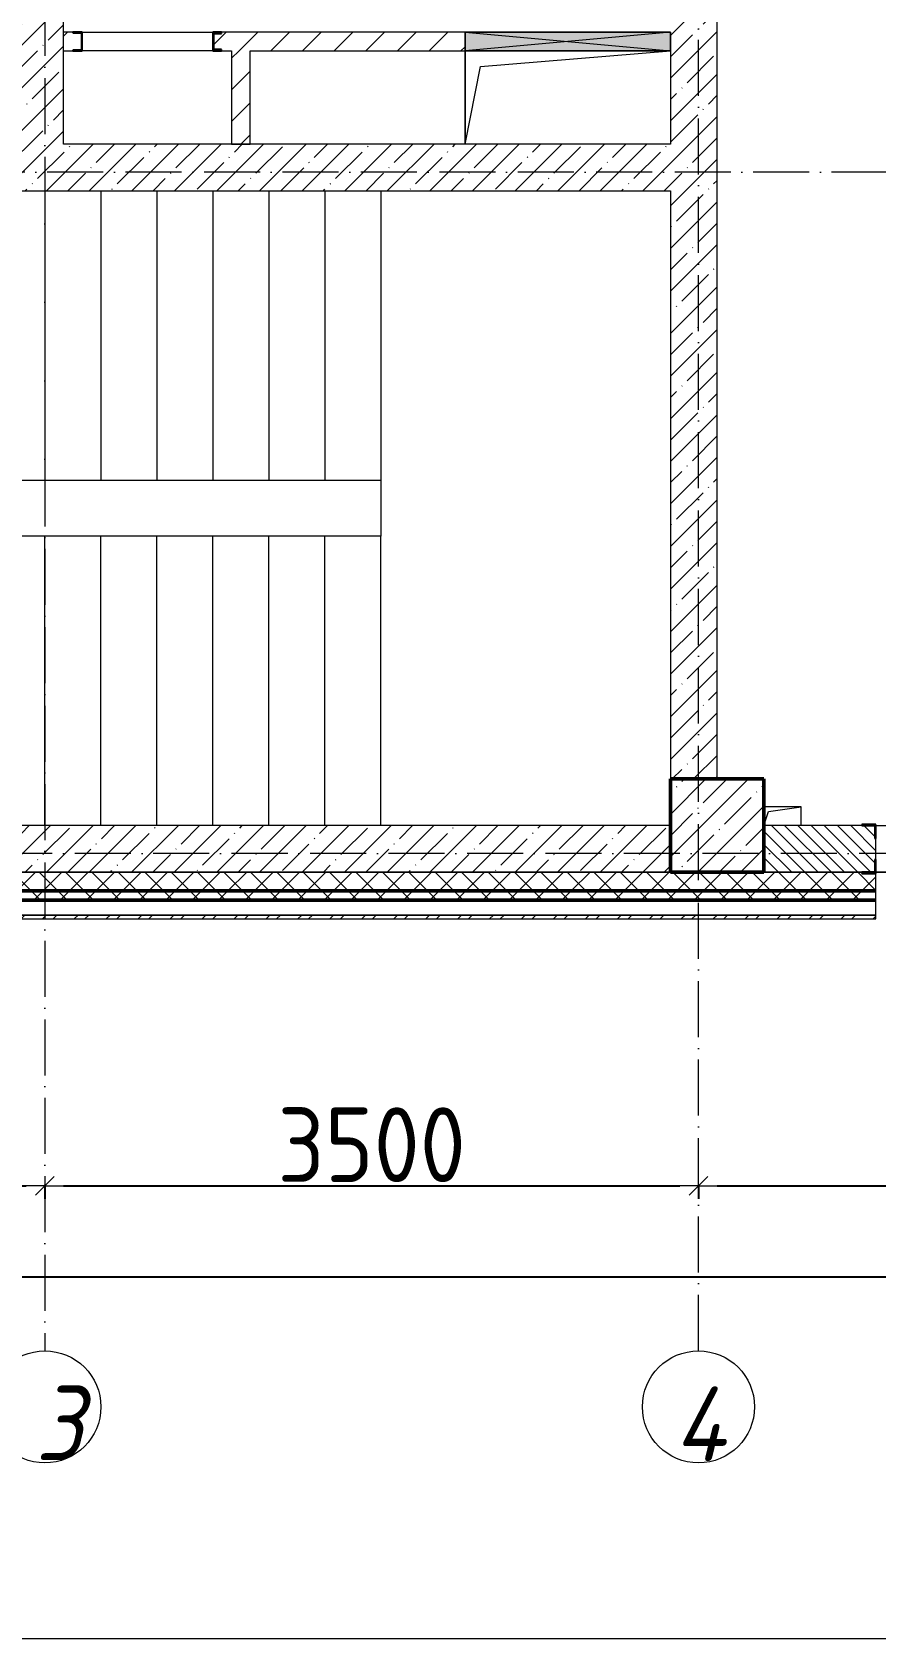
# Model space of a CAD drawing. Header units: millimetres. Extents: x -213536 to 1564669, y -45299 to 942238.
# Drawn here: x 144311 to 148829, y 452991 to 461597 of the extents above; entities that cross this region are included whole.
import ezdxf

# ---------------------------------------------------------------- set-up
doc = ezdxf.new("R2010")
doc.units = ezdxf.units.MM
doc.linetypes.add('50_200_ШТРИХ_1Т_ш5_п1_п1_', pattern=[700, 500, -100, 0, -100])
for name, color, linetype, lineweight in [('A-____-____-DIMS', 7, 'Continuous', 9), ('A-DETL-GENF-OTLN', 7, 'Continuous', 9), ('A-FLOR-____-OTLN', 7, 'Continuous', 9), ('A-GENM-____-MCUT', 7, 'Continuous', 25), ('A-GENM-____-OTLN', 7, 'Continuous', 9), ('A-GENM-____-OTLN-1', 7, 'Continuous', 25), ('A-GLAZ-____-OTLN', 7, 'Continuous', 9), ('A-WALL-____-MCUT-1', 7, 'Continuous', 9), ('A-WALL-____-MCUT-2', 7, 'Continuous', 50), ('A-WALL-____-MCUT-3', 7, 'Continuous', 9), ('A-WALL-____-OTLN', 7, 'Continuous', 9), ('A-WALL-____-PATT-1', 7, 'Continuous', 9), ('A-WALL-FNSH-MCUT-1', 7, 'Continuous', 9), ('I-WALL-____-OTLN', 7, 'Continuous', 9), ('S-COLS-____-MCUT', 7, 'Continuous', 50), ('S-COLS-____-OTLN', 7, 'Continuous', 9), ('S-GRID-____-IDEN', 7, 'Continuous', 9), ('S-GRID-____-OTLN-1', 7, '50_200_ШТРИХ_1Т_ш5_п1_п1_', 9), ('S-STRS-____-OTLN-1', 7, 'Continuous', 9)]:
    doc.layers.add(name, color=color, linetype=linetype, lineweight=lineweight)
doc.styles.add('ISOCPEUR_I', font='isocpeui.ttf', dxfattribs={"width": 0.9, "height": 2.5})
doc.styles.add('СПДС', font='isocpeur.ttf', dxfattribs={"width": 0.9})
doc.dimstyles.new('Размера А3', dxfattribs={"dimtxt": 200, "dimasz": 100, "dimexe": 70, "dimexo": 100, "dimgap": 20, "dimtad": 1, "dimdec": 0, "dimrnd": 10, "dimzin": 0, "dimdsep": 46, "dimtxsty": 'СПДС', "dimblk": 'ARROWHEAD_6', "dimcen": 1, "dimclrd": 256, "dimclre": 256, "dimclrt": 256, "dimazin": 0, "dimtfac": 1, "dimtdec": 0, "dimtmove": 2, "dimatfit": 3, "dimfxl": 1, "dimtolj": 1, "dimtzin": 0, "dimarcsym": 0})
pattern_1 = [(45, (142429.06, 459015.94), (-114.0493, 114.0493), []), (45, (142543.1, 459015.94), (-114.0493, 114.0493), [201.612, -40.322, 3.353, -36.97])]
pattern_2 = [(45, (142429.06, 459015.94), (-70.71068, 70.71068), []), (135, (142429.06, 459015.94), (-70.71068, -70.71068), [])]
pattern_3 = [(45, (142429.06, 459015.94), (-84.8528, 84.8528), [])]

# ---------------------------------------------------------------- blocks, each defined once
blk = doc.blocks.new('BSC_Колонна _Прямоугольная - 500х500-V103-АР1_План отверстий 3 этажа в осях 1-64_А-ГГ')
at = {"layer": 'S-COLS-____-OTLN'}
h = blk.add_hatch(dxfattribs=at)
h.set_pattern_fill('FP_126', color=256, style=0, pattern_type=2)
h.set_pattern_definition([(45, (-5550, 1668.96), (-114.0493, 114.0493), []), (45, (-5435.95, 1668.96), (-114.0493, 114.0493), [201.613, -40.323, 3.353, -36.97])])
h.paths.add_polyline_path([(-250, -250), (250, -250), (250, 250), (-250, 250)], flags=0)
at = {"layer": 'S-COLS-____-MCUT'}
for p, q in [((250, 250), (-250, 250)), ((-250, 250), (-250, -250)), ((250, -250), (250, 250)), ((-250, -250), (250, -250))]:
    blk.add_line(p, q, dxfattribs=at)
blk = doc.blocks.new('Фахверк_СКБ_Уголок - 250_2700-27497298-АР1_План отверстий 3 этажа в осях 1-64_А-ГГ')
at = {"layer": 'A-GENM-____-MCUT'}
for p, q in [((200, 181), (125, 181)), ((125, 181), (125, 106)), ((131, 106), (131, 175)), ((131, 175), (200, 175)), ((200, 175), (200, 181)), ((125, 106), (131, 106)), ((131, -6), (125, -6)), ((125, -6), (125, -81)), ((125, -81), (200, -81)), ((131, -75), (131, -6)), ((200, -75), (131, -75)), ((200, -81), (200, -75))]:
    blk.add_line(p, q, dxfattribs=at)
blk = doc.blocks.new('154_Фахверк_СКБ_Швеллер - Тип_100_3960_зеркало-28515619-АР1_План отверстий 3 этажа в осях 1-64_А-ГГ')
at = {"layer": 'A-GENM-____-MCUT'}
for p, q in [((175, 50), (125, 50)), ((125, 50), (125, -50)), ((128, 47), (175, 47)), ((128, -47), (128, 47)), ((175, 47), (175, 50)), ((125, -50), (175, -50)), ((175, -47), (128, -47)), ((175, -50), (175, -47))]:
    blk.add_line(p, q, dxfattribs=at)
blk = doc.blocks.new('154_Стойка_СКБ_Швеллер - СМ-2180_100-28318692-АР1_План отверстий 3 этажа в осях 1-64_А-ГГ')
at = {"layer": 'A-GENM-____-MCUT'}
for p, q in [((171, 50), (125, 50)), ((125, 50), (125, -50)), ((129.5, 42.4), (171, 42.4)), ((129.5, -42.4), (129.5, 42.4)), ((171, 42.4), (171, 50)), ((125, -50), (171, -50)), ((171, -42.4), (129.5, -42.4)), ((171, -50), (171, -42.4))]:
    blk.add_line(p, q, dxfattribs=at)
blk = doc.blocks.new('AR_Отверстие прямоугольное _в плите_ - AR_Отверстие прямоугольное _в плите_-30510746-АР1_План отверстий 3 этажа в осях 1-64_А-ГГ')
at = {"layer": 'A-GENM-____-OTLN'}
for p, q in [((100, 50), (-100, 50)), ((-100, -50), (-75, 25)), ((-75, 25), (100, 50)), ((100, -50), (100, 50))]:
    blk.add_line(p, q, dxfattribs=at)
blk = doc.blocks.new('AR_Отверстие прямоугольное _в плите_ - AR_Отверстие прямоугольное _в плите_-V211-АР1_План отверстий 3 этажа в осях 1-64_А-ГГ')
at = {"layer": 'A-GENM-____-OTLN'}
for p, q in [((-550, 250), (-550, -250)), ((-466.7, 166.7), (550, 250)), ((-550, -250), (-466.7, 166.7))]:
    blk.add_line(p, q, dxfattribs=at)
blk = doc.blocks.new('AR_Отверстие прямоугольное _в стене_ - AR_Отверстие прямоугольное _в стене__ОВ-36916333-АР1_План отверстий 3 этажа в осях 1-64_А-ГГ')
at = {"layer": 'A-GLAZ-____-OTLN'}
blk.add_hatch(color=256, dxfattribs=at).paths.add_polyline_path([(-90.5, -50), (550, -50), (550, 50), (-550, 50), (-550, -50)], flags=0)
at = {"layer": 'A-DETL-GENF-OTLN'}
for p, q in [((-550, -50), (-550, 50)), ((-550, 50), (550, 50)), ((550, 50), (-550, -50)), ((-550, 50), (550, -50)), ((550, 50), (-550, 50)), ((-550, 50), (-550, -50)), ((550, 50), (550, -50)), ((550, -50), (550, 50)), ((550, -50), (-550, -50)), ((-550, -50), (550, -50))]:
    blk.add_line(p, q, dxfattribs=at)
blk = doc.blocks.new('Ось сетки - Круг_Ø6_00__ISO-2_5_0_9K_-25732049-АР1_План отверстий 3 этажа в осях 1-64_А-ГГ')
at = {"layer": 'S-GRID-____-IDEN'}
blk.add_circle((0, 0), 3, dxfattribs=at)
blk = doc.blocks.new('ARROWHEAD_6')
at = {"color": 0, "linetype": 'Continuous'}
for p, q in [((0, 0), (-1, 0)), ((-0.5, -0.5), (0.5, 0.5))]:
    blk.add_line(p, q, dxfattribs=at)
blk = doc.blocks.new('*D2973')
at = {"layer": 'A-____-____-DIMS', "lineweight": -2, "transparency": 16777216}
for p, q in [((142429.1, 455423.5), (142429.1, 455347.4)), ((142529.1, 455417.4), (144279.1, 455417.4)), ((144379.1, 455423.5), (144379.1, 455347.4))]:
    blk.add_line(p, q, dxfattribs=at)
at = {"layer": 'Defpoints', "color": 0, "lineweight": 50, "transparency": 16777216}
for p in [(142429.1, 455523.5), (144379.1, 455523.5), (144379.1, 455417.4)]:
    blk.add_point(p, dxfattribs=at)
at = {"layer": 'A-____-____-DIMS', "lineweight": -2, "transparency": 16777216, "xscale": 100, "yscale": 100, "zscale": 100, "rotation": 180}
blk.add_blockref('ARROWHEAD_6', (142429.1, 455417.4), dxfattribs=at)
at = {"layer": 'A-____-____-DIMS', "lineweight": -2, "transparency": 16777216, "xscale": 100, "yscale": 100, "zscale": 100}
blk.add_blockref('ARROWHEAD_6', (144379.1, 455417.4), dxfattribs=at)
at = {"layer": 'A-____-____-DIMS', "transparency": 16777216, "insert": (143404.1, 455637.4), "char_height": 400, "attachment_point": 5, "style": 'СПДС'}
blk.add_mtext('\\A1;1950', dxfattribs=at)
blk = doc.blocks.new('*D2974')
at = {"layer": 'A-____-____-DIMS', "lineweight": -2, "transparency": 16777216}
for p, q in [((144379.1, 455423.5), (144379.1, 455347.4)), ((144479.1, 455417.4), (147779.1, 455417.4)), ((147879.1, 455423.5), (147879.1, 455347.4))]:
    blk.add_line(p, q, dxfattribs=at)
at = {"layer": 'Defpoints', "color": 0, "lineweight": 50, "transparency": 16777216}
for p in [(144379.1, 455523.5), (147879.1, 455523.5), (147879.1, 455417.4)]:
    blk.add_point(p, dxfattribs=at)
at = {"layer": 'A-____-____-DIMS', "lineweight": -2, "transparency": 16777216, "xscale": 100, "yscale": 100, "zscale": 100, "rotation": 180}
blk.add_blockref('ARROWHEAD_6', (144379.1, 455417.4), dxfattribs=at)
at = {"layer": 'A-____-____-DIMS', "lineweight": -2, "transparency": 16777216, "xscale": 100, "yscale": 100, "zscale": 100}
blk.add_blockref('ARROWHEAD_6', (147879.1, 455417.4), dxfattribs=at)
at = {"layer": 'A-____-____-DIMS', "transparency": 16777216, "insert": (146129.1, 455637.4), "char_height": 400, "attachment_point": 5, "style": 'СПДС'}
blk.add_mtext('\\A1;3500', dxfattribs=at)
blk = doc.blocks.new('*D2807')
at = {"layer": 'A-____-____-DIMS', "lineweight": -2, "transparency": 16777216}
for p, q in [((147879.1, 455423.5), (147879.1, 455347.4)), ((147979.1, 455417.4), (152179.1, 455417.4)), ((152279.1, 455423.5), (152279.1, 455347.4))]:
    blk.add_line(p, q, dxfattribs=at)
at = {"layer": 'Defpoints', "color": 0, "lineweight": 50, "transparency": 16777216}
for p in [(147879.1, 455523.5), (152279.1, 455523.5), (152279.1, 455417.4)]:
    blk.add_point(p, dxfattribs=at)
at = {"layer": 'A-____-____-DIMS', "lineweight": -2, "transparency": 16777216, "xscale": 100, "yscale": 100, "zscale": 100, "rotation": 180}
blk.add_blockref('ARROWHEAD_6', (147879.1, 455417.4), dxfattribs=at)
at = {"layer": 'A-____-____-DIMS', "lineweight": -2, "transparency": 16777216, "xscale": 100, "yscale": 100, "zscale": 100}
blk.add_blockref('ARROWHEAD_6', (152279.1, 455417.4), dxfattribs=at)
at = {"layer": 'A-____-____-DIMS', "transparency": 16777216, "insert": (150079.1, 455637.4), "char_height": 400, "attachment_point": 5, "style": 'СПДС'}
blk.add_mtext('\\A1;4400', dxfattribs=at)
blk = doc.blocks.new('*D2834')
at = {"layer": 'A-____-____-DIMS', "lineweight": -2, "transparency": 16777216}
for p, q in [((140079.1, 454935.3), (140079.1, 454859.2)), ((243579.1, 454935.3), (243579.1, 454859.2)), ((140179.1, 454929.2), (243479.1, 454929.2))]:
    blk.add_line(p, q, dxfattribs=at)
at = {"layer": 'Defpoints', "color": 0, "lineweight": 50, "transparency": 16777216}
for p in [(140079.1, 455035.3), (243579.1, 455035.3), (243579.1, 454929.2)]:
    blk.add_point(p, dxfattribs=at)
at = {"layer": 'A-____-____-DIMS', "lineweight": -2, "transparency": 16777216, "xscale": 100, "yscale": 100, "zscale": 100, "rotation": 180}
blk.add_blockref('ARROWHEAD_6', (140079.1, 454929.2), dxfattribs=at)
at = {"layer": 'A-____-____-DIMS', "lineweight": -2, "transparency": 16777216, "xscale": 100, "yscale": 100, "zscale": 100}
blk.add_blockref('ARROWHEAD_6', (243579.1, 454929.2), dxfattribs=at)
at = {"layer": 'A-____-____-DIMS', "transparency": 16777216, "insert": (191829.1, 455149.2), "char_height": 400, "attachment_point": 5, "style": 'СПДС'}
blk.add_mtext('\\A1;103500', dxfattribs=at)

msp = doc.modelspace()

# ---------------------------------------------------------------- hatches: boundary and pattern name
at = {"layer": 'A-WALL-____-PATT-1'}
h = msp.add_hatch(dxfattribs=at)
h.set_pattern_fill('FP_38', color=256, style=0, pattern_type=2)
h.set_pattern_definition(pattern_1)
h.paths.add_polyline_path([(147979.1, 460997), (147979.1, 464597), (147729.1, 464597), (147729.1, 460997)], flags=0)
h = msp.add_hatch(dxfattribs=at)
h.set_pattern_fill('FP_38', color=256, style=0, pattern_type=2)
h.set_pattern_definition(pattern_1)
h.paths.add_polyline_path([(144229.1, 460997), (144479.1, 460997), (144479.1, 462047), (144229.1, 462047), (144229.1, 461470.1)], flags=0)
h.paths.add_polyline_path([(144479.1, 463397), (144479.1, 463697), (144229.1, 463697), (144229.1, 463397)], flags=0)
h = msp.add_hatch(dxfattribs=at)
h.set_pattern_fill('FP_4', color=256, style=0, pattern_type=2)
h.set_pattern_definition(pattern_3)
h.paths.add_polyline_path([(145379.1, 461497), (146629.1, 461497), (146629.1, 461597), (145325.1, 461597), (145325.1, 461589.4), (145283.6, 461589.4), (145283.6, 461504.6), (145325.1, 461504.6), (145325.1, 461497)], flags=0)
h.paths.add_polyline_path([(144479.1, 461497), (144529.1, 461497), (144529.1, 461500), (144576.1, 461500), (144576.1, 461594), (144529.1, 461594), (144529.1, 461597), (144479.1, 461597), (144479.1, 461500)], flags=0)
h = msp.add_hatch(dxfattribs=at)
h.set_pattern_fill('FP_4', color=256, style=0, pattern_type=2)
h.set_pattern_definition(pattern_3)
h.paths.add_polyline_path([(145479.1, 460997), (145479.1, 461497), (145379.1, 461497), (145379.1, 460997)], flags=0)
h = msp.add_hatch(dxfattribs=at)
h.set_pattern_fill('FP_38', color=256, style=0, pattern_type=2)
h.set_pattern_definition(pattern_1)
h.paths.add_polyline_path([(147729.1, 460747), (147979.1, 460747), (147979.1, 460997), (142529.1, 460997), (142529.1, 460747), (145950.3, 460747)], flags=0)
h = msp.add_hatch(dxfattribs=at)
h.set_pattern_fill('FP_38', color=256, style=0, pattern_type=2)
h.set_pattern_definition(pattern_1)
h.paths.add_polyline_path([(147979.1, 457597), (147979.1, 460747), (147729.1, 460747), (147729.1, 457597)], flags=0)
h = msp.add_hatch(dxfattribs=at)
h.set_pattern_fill('FP_38', color=256, style=0, pattern_type=2)
h.set_pattern_definition(pattern_1)
h.paths.add_polyline_path([(147729.1, 457097), (147729.1, 457347), (140229.1, 457347), (140229.1, 457097), (147717.8, 457097)], flags=0)
h = msp.add_hatch(dxfattribs=at)
h.set_pattern_fill('FP_6', color=256, style=0, pattern_type=2)
h.set_pattern_definition([(135, (142429.057, 459015.94), (-35.35534, -35.35534), [])])
h.paths.add_polyline_path([(152829.1, 457097), (152829.1, 457347), (149835.1, 457347), (149835.1, 457278), (149829.1, 457278), (149829.1, 457166), (149835.1, 457166), (149835.1, 457097), (151252.7, 457097)], flags=0)
h.paths.add_polyline_path([(148601.5, 457097), (148823.1, 457097), (148823.1, 457166), (148829.1, 457166), (148829.1, 457278), (148823.1, 457278), (148823.1, 457347), (148229.1, 457347), (148229.1, 457097)], flags=0)
h = msp.add_hatch(dxfattribs=at)
h.set_pattern_fill('FP_1', color=256, style=0, pattern_type=2)
h.set_pattern_definition(pattern_2)
h.paths.add_polyline_path([(243179.1, 456997), (243679.1, 456997), (243679.1, 457097), (234654.1, 457097), (234654.1, 457091), (234579.1, 457091), (234579.1, 456997), (243160.8, 456997)], flags=0)
h.paths.add_polyline_path([(231672.3, 456997), (232779.1, 456997), (232779.1, 457091), (232704.1, 457091), (232704.1, 457097), (224829.1, 457097), (224829.1, 456997), (231429.1, 456997)], flags=0)
h.paths.add_polyline_path([(223829.1, 456997), (223829.1, 457097), (222704.1, 457097), (222704.1, 457091), (222629.1, 457091), (222629.1, 456997), (223718.7, 456997)], flags=0)
h.paths.add_polyline_path([(220829.1, 456997), (220829.1, 457091), (220754.1, 457091), (220754.1, 457097), (219704.1, 457097), (219704.1, 457091), (219629.1, 457091), (219629.1, 456997), (220183.8, 456997)], flags=0)
h.paths.add_polyline_path([(217829.1, 456997), (217829.1, 457097), (216704.1, 457097), (216704.1, 457091), (216629.1, 457091), (216629.1, 456997), (216704.1, 456997)], flags=0)
h.paths.add_polyline_path([(213429.1, 456997), (214829.1, 456997), (214829.1, 457097), (213504.1, 457097), (213504.1, 457091), (213429.1, 457091)], flags=0)
h.paths.add_polyline_path([(211346.5, 456997), (211629.1, 456997), (211629.1, 457091), (211554.1, 457091), (211554.1, 457097), (210504.1, 457097), (210504.1, 457091), (210429.1, 457091), (210429.1, 456997), (210462.8, 456997)], flags=0)
h.paths.add_polyline_path([(208629.1, 456997), (208629.1, 457097), (207504.1, 457097), (207504.1, 457091), (207429.1, 457091), (207429.1, 456997), (207504.1, 456997)], flags=0)
h.paths.add_polyline_path([(205279.1, 456997), (205629.1, 456997), (205629.1, 457091), (205554.1, 457091), (205554.1, 457097), (204504.1, 457097), (204504.1, 457091), (204429.1, 457091), (204429.1, 456997), (205160.4, 456997)], flags=0)
h.paths.add_polyline_path([(202629.1, 456997), (202629.1, 457091), (202554.1, 457091), (202554.1, 457097), (201504.1, 457097), (201504.1, 457091), (201429.1, 457091), (201429.1, 456997), (202509.2, 456997)], flags=0)
h.paths.add_polyline_path([(199629.1, 456997), (199629.1, 457091), (199554.1, 457091), (199554.1, 457097), (198504.1, 457097), (198504.1, 457091), (198429.1, 457091), (198429.1, 456997), (198974.2, 456997)], flags=0)
h.paths.add_polyline_path([(195439.3, 456997), (196629.1, 456997), (196629.1, 457091), (196554.1, 457091), (196554.1, 457097), (195504.1, 457097), (195504.1, 457091), (195429.1, 457091), (195429.1, 456997), (195435.1, 456997)], flags=0)
h.paths.add_polyline_path([(192429.1, 456997), (193629.1, 456997), (193629.1, 457091), (193554.1, 457091), (193554.1, 457097), (192504.1, 457097), (192504.1, 457091), (192429.1, 457091)], flags=0)
h.paths.add_polyline_path([(187485.7, 456997), (187629.1, 456997), (187629.1, 457091), (187554.1, 457091), (187554.1, 457097), (186504.1, 457097), (186504.1, 457091), (186429.1, 457091), (186429.1, 456997), (187279.1, 456997)], flags=0)
h.paths.add_polyline_path([(184629.1, 456997), (184629.1, 457091), (184554.1, 457091), (184554.1, 457097), (183504.1, 457097), (183504.1, 457091), (183429.1, 457091), (183429.1, 456997), (184623.1, 456997)], flags=0)
h.paths.add_polyline_path([(181299.6, 456997), (181629.1, 456997), (181629.1, 457091), (181554.1, 457091.6), (181554.1, 457097), (180229.1, 457097), (180229.1, 456997)], flags=0)
h.paths.add_polyline_path([(177764.7, 456997), (178429.1, 456997), (178429.1, 457091), (178354.1, 457091), (178354.1, 457097), (177229.1, 457097), (177229.1, 456997)], flags=0)
h.paths.add_polyline_path([(175429.1, 456997), (175429.1, 457091), (175354.1, 457091), (175354.1, 457097), (174304.1, 457097), (174304.1, 457091), (174229.1, 457091), (174229.7, 456997), (175423.1, 456997)], flags=0)
h.paths.add_polyline_path([(172429.1, 456997), (172429.1, 457091), (172354.1, 457091), (172354.1, 457097), (171229.1, 457097), (171229.1, 456997), (171578.5, 456997)], flags=0)
h.paths.add_polyline_path([(169429.1, 456997), (169429.1, 457091), (169354.1, 457091), (169354.1, 457097), (168229.1, 457097), (168229.1, 456997), (168927.3, 456997)], flags=0)
h.paths.add_polyline_path([(166429.1, 456997), (166429.1, 457091), (166354.1, 457091), (166354.1, 457097), (165304.1, 457097), (165304.1, 457091), (165229.1, 457091), (165229.1, 456997), (165392.4, 456997)], flags=0)
h.paths.add_polyline_path([(156555.1, 456997), (157429.1, 456997), (157429.1, 457091), (157354.1, 457091), (157354.1, 457097), (156304.1, 457097), (156304.1, 457091), (156229.1, 457091), (156229.1, 456997)], flags=0)
h.paths.add_polyline_path([(154787.6, 456997), (155229.1, 456997), (155229.1, 457091), (155154.1, 457091), (155154.1, 457097), (149904.1, 457097), (149904.1, 457091), (149829.1, 457091), (149829.1, 456997), (153329.1, 456997)], flags=0)
h.paths.add_polyline_path([(147717.8, 456997), (148829.1, 456997), (148829.1, 457091), (148754.1, 457091), (148754.1, 457097), (139979.1, 457097), (139979.1, 456997), (145950.3, 456997)], flags=0)
h = msp.add_hatch(dxfattribs=at)
h.set_pattern_fill('FP_1', color=256, style=0, pattern_type=2)
h.set_pattern_definition(pattern_2)
h.paths.add_polyline_path([(243679.1, 456947), (243779.1, 456947), (243779.1, 456997), (234579.1, 456997), (234579.1, 456947), (243160.8, 456947)], flags=0)
h.paths.add_polyline_path([(231672.3, 456947), (232779.1, 456947), (232779.1, 456997), (224829.1, 456997), (224829.1, 456947), (230788.6, 456947)], flags=0)
h.paths.add_polyline_path([(223718.7, 456947), (223829.1, 456947), (223829.1, 456997), (222629.1, 456997), (222629.1, 456947), (222835, 456947)], flags=0)
h.paths.add_polyline_path([(219629.1, 456947), (220829.1, 456947), (220829.1, 456997), (219629.1, 456997)], flags=0)
h.paths.add_polyline_path([(216648.9, 456947), (217829.1, 456947), (217829.1, 456997), (216629.1, 456997), (216629.1, 456947)], flags=0)
h.paths.add_polyline_path([(214829.1, 456947), (214829.1, 456997), (213429.1, 456997), (213429.1, 456947), (213997.7, 456947)], flags=0)
h.paths.add_polyline_path([(211629.1, 456947), (211629.1, 456997), (210429.1, 456997), (210429.1, 456947), (211346.5, 456947)], flags=0)
h.paths.add_polyline_path([(208629.1, 456947), (208629.1, 456997), (207429.1, 456997), (207429.1, 456947)], flags=0)
h.paths.add_polyline_path([(205629.1, 456947), (205629.1, 456997), (204429.1, 456997), (204429.1, 456947), (205160.4, 456947)], flags=0)
h.paths.add_polyline_path([(201429.1, 456947), (202629.1, 456947), (202629.1, 456997), (201429.1, 456997)], flags=0)
h.paths.add_polyline_path([(198429.1, 456947), (199629.1, 456947), (199629.1, 456997), (198429.1, 456997)], flags=0)
h.paths.add_polyline_path([(195439.3, 456947), (196629.1, 456947), (196629.1, 456997), (195429.1, 456997), (195429.1, 456947)], flags=0)
h.paths.add_polyline_path([(193629.1, 456947), (193629.1, 456997), (192429.1, 456997), (192429.1, 456947), (192788.1, 456947)], flags=0)
h.paths.add_polyline_path([(187485.7, 456947), (187629.1, 456947), (187629.1, 456997), (186429.1, 456997), (186429.1, 456947), (186602, 456947)], flags=0)
h.paths.add_polyline_path([(184629.1, 456947), (184629.1, 456997), (183429.1, 456997), (183429.1, 456947), (183950.8, 456947)], flags=0)
h.paths.add_polyline_path([(181299.6, 456947), (181629.1, 456947), (181629.1, 456997), (180229.1, 456997), (180229.1, 456947)], flags=0)
h.paths.add_polyline_path([(178429.1, 456947), (178429.1, 456997), (177229.1, 456997), (177229.1, 456947), (177764.7, 456947)], flags=0)
h.paths.add_polyline_path([(175429.1, 456947), (175429.1, 456997), (174229.1, 456997), (174229.7, 456947)], flags=0)
h.paths.add_polyline_path([(172429.1, 456947), (172429.1, 456997), (171229.1, 456997), (171229.1, 456947), (171578.5, 456947)], flags=0)
h.paths.add_polyline_path([(169429.1, 456947), (169429.1, 456997), (168229.1, 456997), (168229.1, 456947), (168927.3, 456947)], flags=0)
h.paths.add_polyline_path([(165392.4, 456947), (166429.1, 456947), (166429.1, 456997), (165229.1, 456997), (165229.1, 456947)], flags=0)
h.paths.add_polyline_path([(156229.1, 456947), (157429.1, 456947), (157429.1, 456997), (156229.1, 456997)], flags=0)
h.paths.add_polyline_path([(155229.1, 456947), (155229.1, 456997), (149829.1, 456997), (149829.1, 456947), (154787.6, 456947)], flags=0)
h.paths.add_polyline_path([(148601.5, 456947), (148829.1, 456947), (148829.1, 456997), (139879.1, 456997), (139879.1, 456947), (147717.8, 456947)], flags=0)
h = msp.add_hatch(dxfattribs=at)
h.set_pattern_fill('FP_3', color=256, style=0, pattern_type=2)
h.set_pattern_definition([(45, (142429.06, 459015.94), (-85.5366, 85.5366), []), (45, (142486.08, 459015.94), (-85.5366, 85.5366), [])])
h.paths.add_polyline_path([(180744.1, 456847), (180744.1, 456867), (180230.1, 456867), (180230.1, 456847)], flags=0)
h.paths.add_polyline_path([(178429.1, 456847), (178429.1, 456867), (177229.1, 456867), (177229.1, 456847), (177764.7, 456847)], flags=0)
h.paths.add_polyline_path([(175429.1, 456847), (175429.1, 456867), (174230.1, 456867), (174230.1, 456847)], flags=0)
h.paths.add_polyline_path([(172429.1, 456847), (172429.1, 456867), (171229.1, 456867), (171229.1, 456847), (171578.5, 456847)], flags=0)
h.paths.add_polyline_path([(168927.3, 456847), (169429.1, 456847), (169429.1, 456867), (168230.1, 456867), (168230.1, 456847)], flags=0)
h.paths.add_polyline_path([(166429.1, 456847), (166429.1, 456867), (165229.1, 456867), (165229.1, 456847), (165392.4, 456847)], flags=0)
h.paths.add_polyline_path([(156555.1, 456847), (157429.1, 456847), (157429.1, 456867), (156229.1, 456867), (156229.1, 456847)], flags=0)
h.paths.add_polyline_path([(155229.1, 456847), (155229.1, 456867), (149829.1, 456867), (149829.1, 456847), (154787.6, 456847)], flags=0)
h.paths.add_polyline_path([(148601.5, 456847), (148829.1, 456847), (148829.1, 456867), (139749.1, 456867), (139749.1, 456847), (147717.8, 456847)], flags=0)

# ---------------------------------------------------------------- linework, layer by layer
at = {"color": 1, "lineweight": 0}
msp.add_lwpolyline([(134866.3, 551818.7), (248102.3, 551818.7), (248102.3, 452990.7), (134866.3, 452990.7)], close=True, dxfattribs=at)
at = {"layer": 'A-FLOR-____-OTLN'}
msp.add_line((146629.1, 460997), (146629.1, 461497), dxfattribs=at)
at = {"layer": 'A-WALL-____-MCUT-1'}
for p, q in [((147979.1, 457597), (147979.1, 464597)), ((144479.1, 460997), (144479.1, 462047)), ((147729.1, 461497), (147729.1, 460997)), ((147729.1, 460997), (144479.1, 460997)), ((142279.1, 460747), (147729.1, 460747)), ((147729.1, 460747), (147729.1, 457597)), ((147729.1, 457347), (140229.1, 457347)), ((139979.1, 457097), (147729.1, 457097))]:
    msp.add_line(p, q, dxfattribs=at)
at = {"layer": 'A-WALL-____-MCUT-2'}
for p, q in [((139879.1, 456997), (148829.1, 456997)), ((139829.1, 456947), (148829.1, 456947))]:
    msp.add_line(p, q, dxfattribs=at)
at = {"layer": 'A-WALL-____-MCUT-3'}
for p, q in [((148754.1, 457347), (148229.1, 457347)), ((148829.1, 457166), (148829.1, 457278)), ((147729.1, 457097), (139979.1, 457097)), ((148229.1, 457097), (148754.1, 457097)), ((148754.1, 457097), (148229.1, 457097)), ((148829.1, 456867), (148829.1, 457091)), ((139979.1, 456867), (148829.1, 456867))]:
    msp.add_line(p, q, dxfattribs=at)
at = {"layer": 'A-WALL-____-OTLN'}
for p, q in [((148829.1, 457347), (149829.1, 457347)), ((148829.1, 457097), (149829.1, 457097)), ((149829.1, 457097), (148829.1, 457097))]:
    msp.add_line(p, q, dxfattribs=at)
at = {"layer": 'A-WALL-FNSH-MCUT-1'}
for p, q in [((144529.1, 461597), (144479.1, 461597)), ((146629.1, 461597), (145325.1, 461597)), ((144479.1, 461497), (144529.1, 461497)), ((145325.1, 461497), (145379.1, 461497)), ((145379.1, 461497), (145379.1, 460997)), ((145479.1, 461497), (146629.1, 461497)), ((145479.1, 460997), (145479.1, 461497)), ((145379.1, 460997), (145479.1, 460997)), ((139729.1, 456847), (148829.1, 456847)), ((148829.1, 456867), (139749.1, 456867)), ((148829.1, 456847), (148829.1, 456867))]:
    msp.add_line(p, q, dxfattribs=at)
at = {"layer": 'I-WALL-____-OTLN'}
for p, q in [((144579.1, 461597), (145279.1, 461597)), ((145279.1, 461497), (144579.1, 461497))]:
    msp.add_line(p, q, dxfattribs=at)
at = {"layer": 'S-GRID-____-OTLN-1', "color": 251, "ltscale": 0.6, "true_color": 0x636466}
for p, q in [((147879.1, 454533.3), (147879.1, 508896.9)), ((144379.1, 465551), (144379.1, 454533.3)), ((246355.5, 460847), (137760.3, 460847)), ((246503.5, 457197), (137760.3, 457197))]:
    msp.add_line(p, q, dxfattribs=at)
at = {"layer": 'S-STRS-____-OTLN-1'}
for p, q in [((144379.1, 460747), (144379.1, 459197)), ((144379.1, 460747), (144379.1, 459197)), ((144679.1, 460747), (144679.1, 459197)), ((144679.1, 460747), (144679.1, 459197)), ((144979.1, 460747), (144979.1, 459197)), ((144979.1, 460747), (144979.1, 459197)), ((145279.1, 460747), (145279.1, 459197)), ((145279.1, 460747), (145279.1, 459197)), ((145579.1, 460747), (145579.1, 459197)), ((145579.1, 460747), (145579.1, 459197)), ((145879.1, 460747), (145879.1, 459197)), ((145879.1, 460747), (145879.1, 459197)), ((146179.1, 460747), (146179.1, 459197)), ((146179.1, 460747), (146179.1, 459197)), ((144079.1, 459197), (144379.1, 459197)), ((144379.1, 459197), (144679.1, 459197)), ((144679.1, 459197), (144979.1, 459197)), ((144979.1, 459197), (145279.1, 459197)), ((145279.1, 459197), (145579.1, 459197)), ((145579.1, 459197), (145879.1, 459197)), ((145879.1, 459197), (146179.1, 459197)), ((146179.1, 459197), (146179.1, 458897)), ((144379.1, 458897), (144079.1, 458897)), ((144679.1, 458897), (144379.1, 458897)), ((144379.1, 457347), (144379.1, 458897)), ((144379.1, 457347), (144379.1, 458897)), ((144979.1, 458897), (144679.1, 458897)), ((144679.1, 457347), (144679.1, 458897)), ((144679.1, 457347), (144679.1, 458897)), ((145279.1, 458897), (144979.1, 458897)), ((144979.1, 457347), (144979.1, 458897)), ((144979.1, 457347), (144979.1, 458897)), ((145579.1, 458897), (145279.1, 458897)), ((145279.1, 457347), (145279.1, 458897)), ((145279.1, 457347), (145279.1, 458897)), ((145879.1, 458897), (145579.1, 458897)), ((145579.1, 457347), (145579.1, 458897)), ((145579.1, 457347), (145579.1, 458897)), ((146179.1, 458897), (145879.1, 458897)), ((145879.1, 457347), (145879.1, 458897)), ((145879.1, 457347), (145879.1, 458897)), ((146179.1, 457347), (146179.1, 458897)), ((146179.1, 457347), (146179.1, 458897))]:
    msp.add_line(p, q, dxfattribs=at)

# ---------------------------------------------------------------- block references
at = {"layer": 'A-GENM-____-OTLN'}
for name, p in [('AR_Отверстие прямоугольное _в плите_ - AR_Отверстие прямоугольное _в плите_-V211-АР1_План отверстий 3 этажа в осях 1-64_А-ГГ', (147179.1, 461247)), ('AR_Отверстие прямоугольное _в плите_ - AR_Отверстие прямоугольное _в плите_-30510746-АР1_План отверстий 3 этажа в осях 1-64_А-ГГ', (148329.1, 457397))]:
    msp.add_blockref(name, p, dxfattribs=at)
at = {"layer": 'A-GENM-____-OTLN-1', "rotation": 180}
for name, p in [('154_Фахверк_СКБ_Швеллер - Тип_100_3960_зеркало-28515619-АР1_План отверстий 3 этажа в осях 1-64_А-ГГ', (144704.1, 461547)), ('Фахверк_СКБ_Уголок - 250_2700-27497298-АР1_План отверстий 3 этажа в осях 1-64_А-ГГ', (148954.1, 457272))]:
    msp.add_blockref(name, p, dxfattribs=at)
at = {"layer": 'A-GENM-____-OTLN-1'}
msp.add_blockref('154_Стойка_СКБ_Швеллер - СМ-2180_100-28318692-АР1_План отверстий 3 этажа в осях 1-64_А-ГГ', (145154.1, 461547), dxfattribs=at)
at = {"layer": 'A-GLAZ-____-OTLN'}
msp.add_blockref('AR_Отверстие прямоугольное _в стене_ - AR_Отверстие прямоугольное _в стене__ОВ-36916333-АР1_План отверстий 3 этажа в осях 1-64_А-ГГ', (147179.1, 461547), dxfattribs=at)
at = {"layer": 'S-COLS-____-OTLN'}
msp.add_blockref('BSC_Колонна _Прямоугольная - 500х500-V103-АР1_План отверстий 3 этажа в осях 1-64_А-ГГ', (147979.1, 457347), dxfattribs=at)
at = {"layer": 'S-GRID-____-IDEN', "xscale": 99.99999999999993, "yscale": 99.99999999999993, "zscale": 99.99999999999993, "rotation": 180}
msp.add_blockref('Ось сетки - Круг_Ø6_00__ISO-2_5_0_9K_-25732049-АР1_План отверстий 3 этажа в осях 1-64_А-ГГ', (144379.1, 454233.3), dxfattribs=at)
at = {"layer": 'S-GRID-____-IDEN', "xscale": 99.99999999999993, "yscale": 99.99999999999993, "zscale": 99.99999999999993}
msp.add_blockref('Ось сетки - Круг_Ø6_00__ISO-2_5_0_9K_-25732049-АР1_План отверстий 3 этажа в осях 1-64_А-ГГ', (147879.1, 454233.3), dxfattribs=at)

# ---------------------------------------------------------------- texts
at = {"layer": 'S-GRID-____-IDEN', "char_height": 400, "attachment_point": 1, "style": 'ISOCPEUR_I'}
for s, insert, width in [('\\fISOCPEUR|b0|i1|c204|p34|;\\W.9;3', (144327.9, 454347.3), 202.025), ('\\fISOCPEUR|b0|i1|c204|p34|;\\W.9;4', (147748.4, 454342.1), 223.671)]:
    msp.add_mtext(s, dxfattribs=dict(at, insert=insert, width=width))

# ---------------------------------------------------------------- dimensions: what is measured, and where the dimension line sits
at = {"layer": 'A-____-____-DIMS'}
for base, p1, p2, picture, middle in [((144379.1, 455417.4), (142429.1, 455523.5), (144379.1, 455523.5), '*D2973', (143404.1, 455637.4)), ((147879.1, 455417.4), (144379.1, 455523.5), (147879.1, 455523.5), '*D2974', (146129.1, 455637.4)), ((152279.1, 455417.4), (147879.1, 455523.5), (152279.1, 455523.5), '*D2807', (150079.1, 455637.4)), ((243579.1, 454929.2), (140079.1, 455035.3), (243579.1, 455035.3), '*D2834', (191829.1, 455149.2))]:
    dim = msp.add_linear_dim(base=base, p1=p1, p2=p2, dimstyle='Размера А3', override={"dimtxt": 400}, dxfattribs=at)
    dim.commit()
    dim.dimension.update_dxf_attribs({"geometry": picture, "text_midpoint": middle})

doc.saveas('drawing.dxf')
